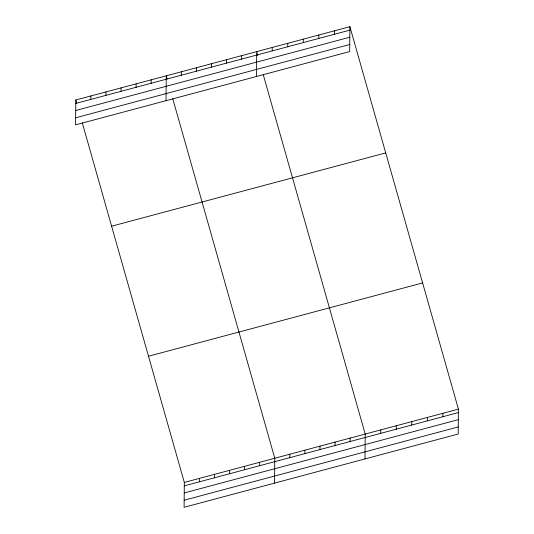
<?xml version="1.0" encoding="UTF-8"?>
<svg xmlns="http://www.w3.org/2000/svg" width="534" height="534" viewBox="0 0 534 534"><rect width="100%" height="100%" fill="white"/><g stroke="black" fill="none" stroke-linecap="round" stroke-linejoin="round"><path stroke-width="0.8" d="M75.801 99.992L75.581 124.863L349.683 51.571L349.904 26.7L75.801 99.992L76.696 103.142M90.847 99.391L90.873 95.96M105.919 95.366L105.952 91.928M120.998 91.334L121.024 87.896M136.07 87.302L136.103 83.865M151.149 83.271L151.175 79.833M166.034 100.679L166.254 75.801L167.149 78.959M181.3 75.207L181.326 71.776M82.289 122.867L184.317 482.429L184.096 507.3L458.199 434.009L458.419 409.137L349.904 26.7M196.372 71.176L196.405 67.745M199.362 481.835L199.389 478.397M211.451 67.144L211.477 63.713M214.434 477.803L214.468 474.366M226.523 63.119L226.556 59.681M229.513 473.771L229.54 470.334M241.602 59.087L241.628 55.649M244.585 469.74L244.619 466.302M256.494 76.489L256.707 51.618L257.829 55.563M259.664 465.708L259.691 462.27M272.207 50.904L272.24 47.466M274.549 483.116L274.77 458.239L172.742 98.677M287.739 46.745L287.773 43.314M289.815 457.645L289.842 454.214M303.272 42.593L303.305 39.162M304.887 453.613L304.921 450.182M318.805 38.441L318.838 35.004M319.966 449.581L319.993 446.15M334.337 34.289L334.371 30.852M335.038 445.556L335.072 442.119M350.117 441.525L350.144 438.087M365.002 458.926L365.223 434.055L263.195 74.493M380.722 433.341L380.755 429.903M396.255 429.182L396.288 425.752M411.787 425.031L411.821 421.6M427.32 420.879L427.354 417.441M442.853 416.727L442.886 413.289M75.768 103.422L349.87 30.138M75.708 110.498L349.81 37.206M75.641 117.787L349.75 44.496M111.613 226.196L385.715 152.904M148.505 356.225L422.608 282.933M184.317 482.429L458.419 409.137M184.283 485.86L458.386 412.575M184.223 492.935L458.326 419.651M184.157 500.224L458.265 426.933"/></g></svg>
